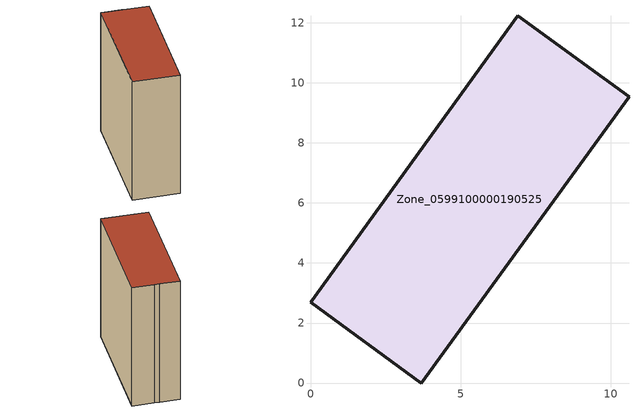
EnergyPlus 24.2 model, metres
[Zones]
Zone_0599100000190525
 floor ground (C_G): 6.91,12.23 8.49,11.08 8.91,10.78 10.61,9.54 3.69,0 0,2.69 z0.45
 wall outside (C_F): 8.91,10.78 8.49,11.08 6.91,12.23 0,2.69 3.69,0 10.61,9.54 8.91,10.78 z0.45:13.56
 roof outside (C_R): 8.49,11.08 6.91,12.23 0,2.69 3.69,0 10.61,9.54 8.91,10.78 z13.56
[BUILDING]
Pand.0599100000190525: North Axis=0; Terrain=City; Loads Convergence Tolerance Value=0.04; Temperature Convergence Tolerance Value=0.4; Solar Distribution=FullExterior; Maximum Number of Warmup Days=25; Minimum Number of Warmup Days=1
[Site:Location]
Rotterdam.The.Hague.AP_ZH_NLD Design_Conditions: Latitude=51.96; Longitude=4.45; Time Zone=1; Elevation=-4.5
[SITE:GROUNDTEMPERATURE:BUILDINGSURFACE]
18, 18, 18, 18, 18, 18, 18, 18, 18, 18, 18, 18
[MATERIAL] Thermal Absorptance=0.9; Solar Absorptance=0.7; Visible Absorptance=0.7
Name | Roughness | Thickness | Conductivity | Density | Specific Heat
G.TI.1946 | MediumSmooth | 0.15 | 1 | 540 | 1210
F.TI.1946 | Rough | 0.3 | 0.857143 | 1920 | 840
R.TI.1946 | MediumRough | 0.2 | 0.1 | 1500 | 1000
[CONSTRUCTION]
C_G: G.TI.1946
C_F: F.TI.1946
C_R: R.TI.1946
[ZONE]
Zone_0599100000190525: Type=1; Multiplier=1; Ceiling Height=Autocalculate; Volume=Autocalculate; Floor Area=autocalculate; Part of Total Floor Area=Yes
[ZONEINFILTRATION:DESIGNFLOWRATE]
Infil_Zone_0599100000190525: Zone or ZoneList or Space or SpaceList=Zone_0599100000190525; Schedule=AlwaysOn; Design Flow Rate Calculation Method=Flow/Area; Flow Rate per Floor Area=0.003; Constant Term Coefficient=1; Temperature Term Coefficient=0; Velocity Term Coefficient=0; Velocity Squared Term Coefficient=0
[HVACTEMPLATE:ZONE:IDEALLOADSAIRSYSTEM]
Zone_0599100000190525: Maximum Heating Supply Air Temperature=50; Minimum Cooling Supply Air Temperature=13; Maximum Heating Supply Air Humidity Ratio=0.0156; Minimum Cooling Supply Air Humidity Ratio=0.0077; Heating Limit=NoLimit; Cooling Limit=NoLimit; Dehumidification Control Type=ConstantSensibleHeatRatio; Cooling Sensible Heat Ratio=0.7; Dehumidification Setpoint=60; Humidification Control Type=None; Humidification Setpoint=30; Outdoor Air Method=None; Outdoor Air Flow Rate per Person=0.00944; Outdoor Air Flow Rate per Zone Floor Area=0; Outdoor Air Flow Rate per Zone=0; Demand Controlled Ventilation Type=None; Outdoor Air Economizer Type=NoEconomizer; Heat Recovery Type=None; Sensible Heat Recovery Effectiveness=0.7; Latent Heat Recovery Effectiveness=0.65
[ZONECONTROL:THERMOSTAT]
ThermostatControl_Zone_0599100000190525: Zone or ZoneList=Zone_0599100000190525; Control Type Schedule=DualSetpointControlType; Control 1=Thermostat_Zone_0599100000190525; Temperature Difference Between Cutout And Setpoint=0
[THERMOSTATSETPOINT:DUALSETPOINT]
Thermostat_Zone_0599100000190525: Heating Setpoint Temperature Schedule=HeatingSetpoint_Zone_0599100000190525; Cooling Setpoint Temperature Schedule=CoolingSetpoint_Zone_0599100000190525
[SCHEDULE:COMPACT]
HeatingSetpoint_Zone_0599100000190525: Through: 12/31, For: AllDays, Until: 24:00, 21
CoolingSetpoint_Zone_0599100000190525: Through: 12/31, For: AllDays, Until: 24:00, 24
DualSetpointControlType: Through: 12/31, For: AllDays, Until: 24:00, 4
AlwaysOn: Through: 12/31, For: AllDays, Until: 24:00, 1
